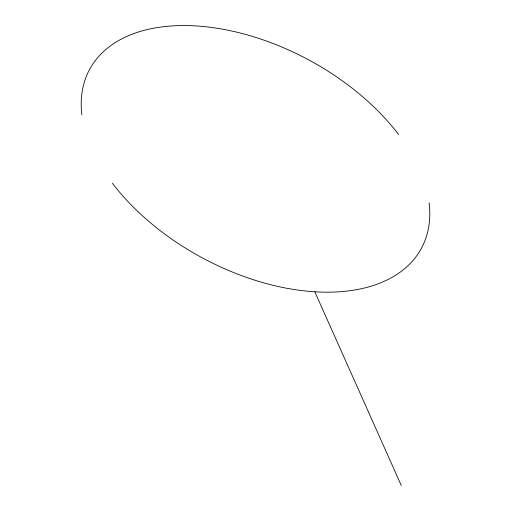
<?xml version="1.0" encoding="UTF-8"?>
<svg xmlns="http://www.w3.org/2000/svg" width="511" height="511" viewBox="0 0 511 511"><rect width="100%" height="100%" fill="white"/><g stroke="black" fill="none" stroke-linecap="round" stroke-linejoin="round"><path stroke-width="0.77" d="M112.401 183.225A188.476 112.375 28.3 0 0 314.827 291.8L401.263 485.45M429.131 202.924A188.476 112.375 28.3 0 1 314.827 291.8M81.869 114.815A188.476 112.375 28.3 0 1 196.173 25.94A188.476 112.375 28.3 0 1 398.599 134.514"/></g></svg>
